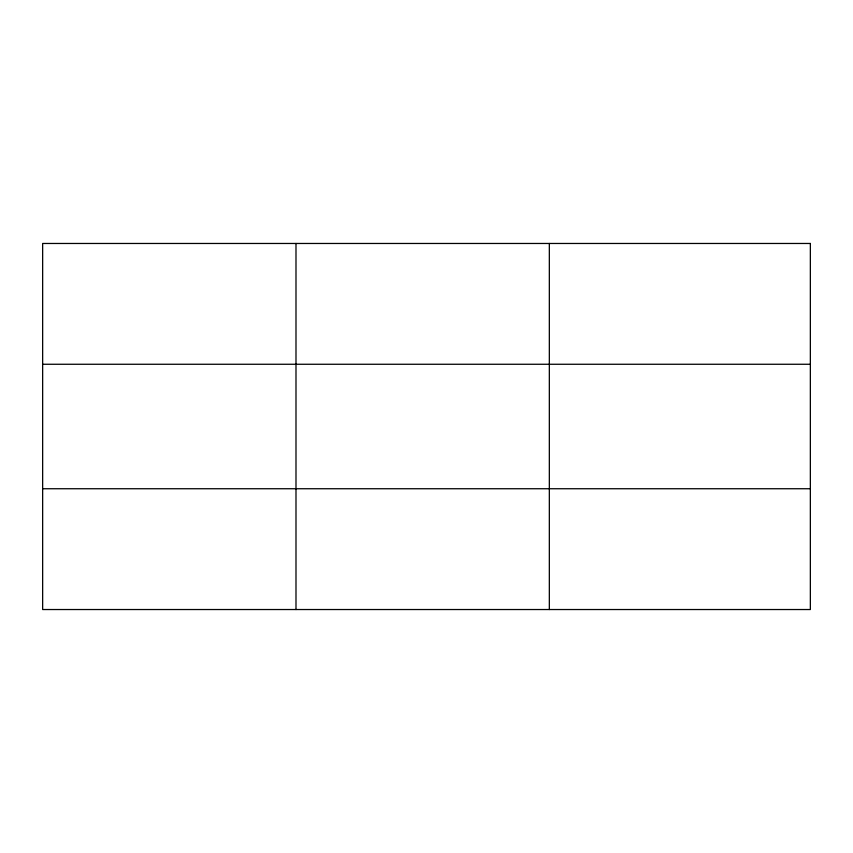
<?xml version="1.0" encoding="UTF-8"?>
<svg xmlns="http://www.w3.org/2000/svg" width="853" height="853" viewBox="0 0 853 853"><rect width="100%" height="100%" fill="white"/><g stroke="black" fill="none" stroke-linecap="round" stroke-linejoin="round"><path stroke-width="1.28" d="M295.991 609.532L295.991 243.468M549.332 609.532L549.332 243.468M42.65 364.263L810.35 364.263M42.65 488.737L810.35 488.737M810.35 243.468L810.35 609.532L42.65 609.532L42.65 243.468L810.35 243.468"/></g></svg>
